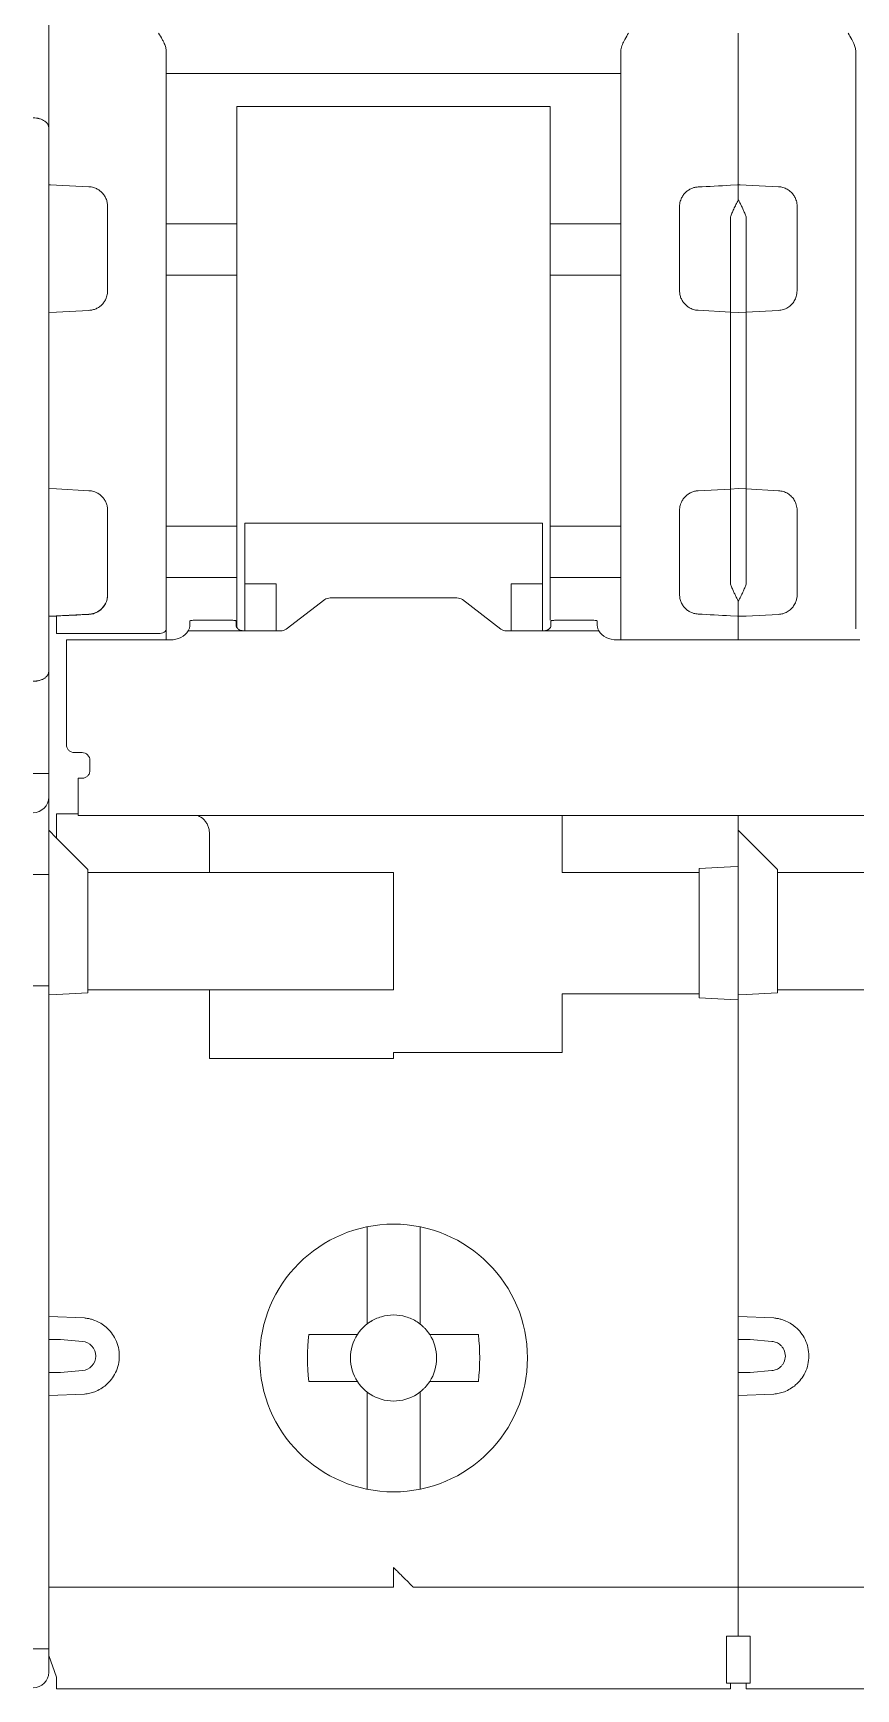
# Model space of a CAD drawing. Header units: millimetres. Extents: x 1359 to 3577, y 1336 to 3557.
# Drawn here: x 3014.79 to 3035.79, y 2687.53 to 2729.81 of the extents above; entities that cross this region are included whole.
import ezdxf

# ---------------------------------------------------------------- set-up
doc = ezdxf.new("R2010")
doc.units = ezdxf.units.MM
doc.layers.add('000-PI-Oprema', color=30, linetype='Continuous', lineweight=5)

msp = doc.modelspace()

# ---------------------------------------------------------------- linework, layer by layer
at = {"layer": '000-PI-Oprema', "color": 0, "linetype": 'ByBlock', "lineweight": 0}
for p, q in [((3015.191, 2754.007), (3015.191, 2727.396)), ((3015.191, 2754.007), (3015.191, 2727.396)), ((3015.191, 2727.396), (3015.191, 2713.518)), ((3015.191, 2713.518), (3015.191, 2710.907)), ((3015.191, 2710.907), (3014.791, 2710.907)), ((3015.191, 2710.907), (3015.191, 2710.307)), ((3015.191, 2710.307), (3015.191, 2708.332)), ((3015.191, 2708.332), (3014.791, 2708.332)), ((3015.191, 2708.332), (3015.191, 2705.482)), ((3014.791, 2705.482), (3015.191, 2705.482)), ((3015.191, 2705.482), (3015.191, 2688.557)), ((3015.191, 2688.557), (3014.791, 2688.557)), ((3015.191, 2688.557), (3015.191, 2687.957))]:
    msp.add_line(p, q, dxfattribs=at)
at = {"layer": '000-PI-Oprema', "color": 0, "lineweight": 0}
for p, q in [((3032.791, 2729.814), (3032.791, 2728.572)), ((3018.191, 2728.783), (3029.791, 2728.783)), ((3032.791, 2728.572), (3032.791, 2725.939)), ((3019.991, 2727.937), (3027.991, 2727.937)), ((3015.237, 2725.938), (3015.209, 2725.939)), ((3015.391, 2725.933), (3015.237, 2725.938)), ((3016.217, 2725.892), (3015.391, 2725.935)), ((3015.391, 2725.933), (3015.391, 2725.935)), ((3016.217, 2725.886), (3016.217, 2725.892)), ((3032.591, 2725.928), (3032.772, 2725.937)), ((3032.837, 2725.938), (3032.809, 2725.939)), ((3032.991, 2725.933), (3032.837, 2725.938)), ((3033.817, 2725.892), (3032.991, 2725.935)), ((3033.817, 2725.892), (3033.817, 2725.886)), ((3015.191, 2722.679), (3015.191, 2725.556)), ((3018.191, 2724.948), (3019.991, 2724.948)), ((3029.791, 2724.948), (3027.991, 2724.948)), ((3032.591, 2725.119), (3032.591, 2722.692)), ((3032.991, 2722.69), (3032.991, 2725.121)), ((3018.191, 2723.637), (3019.991, 2723.637)), ((3027.991, 2723.637), (3029.791, 2723.637)), ((3015.191, 2722.679), (3015.391, 2722.69)), ((3015.391, 2722.69), (3016.217, 2722.733)), ((3032.591, 2722.692), (3031.765, 2722.735)), ((3032.591, 2722.692), (3032.791, 2722.681)), ((3032.991, 2722.69), (3032.791, 2722.679)), ((3033.817, 2722.733), (3032.991, 2722.69)), ((3015.391, 2718.173), (3015.191, 2718.183)), ((3015.191, 2717.131), (3015.191, 2718.183)), ((3016.217, 2718.129), (3015.391, 2718.173)), ((3031.765, 2718.128), (3032.591, 2718.171)), ((3032.791, 2718.181), (3032.591, 2718.171)), ((3032.591, 2718.171), (3032.591, 2715.743)), ((3032.791, 2718.183), (3032.991, 2718.173)), ((3032.991, 2718.173), (3033.817, 2718.129)), ((3032.991, 2715.741), (3032.991, 2718.173)), ((3018.191, 2717.225), (3019.991, 2717.225)), ((3020.191, 2717.302), (3020.191, 2715.751)), ((3027.791, 2717.302), (3020.191, 2717.302)), ((3027.791, 2715.751), (3027.791, 2717.302)), ((3029.791, 2717.225), (3027.991, 2717.225)), ((3019.991, 2715.915), (3018.191, 2715.915)), ((3019.991, 2714.631), (3019.991, 2715.915)), ((3027.991, 2714.824), (3027.991, 2715.915)), ((3027.991, 2715.915), (3029.791, 2715.915)), ((3020.991, 2715.751), (3020.191, 2715.751)), ((3020.191, 2714.549), (3020.191, 2715.751)), ((3020.991, 2714.549), (3020.991, 2715.751)), ((3027.791, 2715.751), (3026.991, 2715.751)), ((3026.991, 2714.549), (3026.991, 2715.751)), ((3027.791, 2715.751), (3027.791, 2714.549)), ((3021.25, 2714.594), (3022.233, 2715.347)), ((3022.374, 2715.392), (3025.608, 2715.392)), ((3025.75, 2715.347), (3026.733, 2714.594)), ((3015.209, 2714.923), (3016.217, 2714.976)), ((3015.391, 2714.927), (3015.391, 2714.929)), ((3016.217, 2714.97), (3016.217, 2714.976)), ((3018.191, 2714.602), (3018.191, 2714.32)), ((3018.791, 2714.726), (3018.791, 2714.804)), ((3019.774, 2714.822), (3018.991, 2714.822)), ((3019.974, 2714.804), (3019.974, 2714.726)), ((3028.008, 2714.804), (3028.008, 2714.726)), ((3028.992, 2714.822), (3028.208, 2714.822)), ((3029.192, 2714.804), (3029.192, 2714.726)), ((3029.791, 2714.331), (3029.791, 2714.754)), ((3032.772, 2714.925), (3032.591, 2714.935)), ((3032.791, 2714.924), (3032.791, 2714.32)), ((3032.837, 2714.924), (3032.991, 2714.929)), ((3032.991, 2714.927), (3033.817, 2714.97)), ((3032.991, 2714.929), (3032.991, 2714.927)), ((3017.991, 2714.479), (3015.391, 2714.479)), ((3015.641, 2713.707), (3015.641, 2714.32)), ((3015.641, 2714.32), (3018.291, 2714.32)), ((3020.174, 2714.549), (3018.749, 2714.549)), ((3020.174, 2714.549), (3021.108, 2714.549)), ((3026.874, 2714.549), (3027.808, 2714.549)), ((3029.233, 2714.549), (3027.808, 2714.549)), ((3029.692, 2714.32), (3035.891, 2714.32)), ((3015.641, 2713.05), (3015.641, 2711.641)), ((3016.041, 2711.442), (3015.841, 2711.442)), ((3016.241, 2710.993), (3016.241, 2711.242)), ((3015.191, 2710.731), (3015.191, 2711.048)), ((3015.941, 2710.788), (3016.041, 2710.788)), ((3015.941, 2710.744), (3015.941, 2710.788)), ((3015.191, 2709.457), (3015.191, 2710.731)), ((3015.941, 2710.744), (3015.941, 2710.655)), ((3015.941, 2709.881), (3015.391, 2709.881)), ((3015.941, 2709.833), (3020.041, 2709.833)), ((3020.041, 2709.834), (3045.541, 2709.834)), ((3028.291, 2708.381), (3028.291, 2709.834)), ((3032.791, 2709.834), (3032.791, 2709.457)), ((3015.191, 2705.281), (3015.191, 2709.457)), ((3015.191, 2709.457), (3015.391, 2709.257)), ((3015.391, 2709.257), (3015.391, 2709.381)), ((3015.391, 2709.257), (3016.191, 2708.457)), ((3019.291, 2708.381), (3019.291, 2709.381)), ((3032.791, 2709.457), (3032.991, 2709.257)), ((3032.791, 2708.534), (3032.791, 2709.457)), ((3032.991, 2709.257), (3033.791, 2708.457)), ((3016.191, 2708.457), (3016.191, 2708.381)), ((3019.291, 2708.381), (3016.191, 2708.381)), ((3016.191, 2708.381), (3016.191, 2705.381)), ((3019.291, 2708.381), (3019.691, 2708.381)), ((3019.691, 2708.381), (3023.991, 2708.381)), ((3023.991, 2708.381), (3023.991, 2705.381)), ((3028.691, 2708.381), (3028.291, 2708.381)), ((3028.691, 2708.381), (3031.791, 2708.381)), ((3031.791, 2708.481), (3032.591, 2708.523)), ((3031.791, 2708.481), (3031.791, 2708.381)), ((3031.791, 2708.381), (3031.791, 2705.281)), ((3032.791, 2708.534), (3032.591, 2708.523)), ((3032.791, 2708.534), (3032.791, 2705.281)), ((3033.791, 2708.457), (3033.791, 2708.381)), ((3033.791, 2708.381), (3036.891, 2708.381)), ((3033.791, 2708.381), (3033.791, 2705.381)), ((3015.191, 2706.281), (3015.186, 2706.286)), ((3016.191, 2705.305), (3015.391, 2705.263)), ((3016.191, 2705.381), (3016.191, 2705.305)), ((3019.291, 2705.381), (3016.191, 2705.381)), ((3019.291, 2703.631), (3019.291, 2705.381)), ((3019.291, 2705.381), (3019.691, 2705.381)), ((3023.991, 2705.381), (3019.691, 2705.381)), ((3028.691, 2705.281), (3028.291, 2705.281)), ((3028.291, 2705.281), (3028.291, 2703.781)), ((3031.791, 2705.281), (3028.691, 2705.281)), ((3031.791, 2705.181), (3031.791, 2705.281)), ((3032.791, 2705.253), (3032.791, 2705.281)), ((3033.791, 2705.305), (3032.991, 2705.263)), ((3033.791, 2705.381), (3033.791, 2705.305)), ((3036.891, 2705.381), (3033.791, 2705.381)), ((3015.191, 2705.253), (3015.391, 2705.263)), ((3015.191, 2705.253), (3015.191, 2697.358)), ((3032.591, 2705.139), (3031.791, 2705.181)), ((3032.591, 2705.139), (3032.791, 2705.129)), ((3032.791, 2705.253), (3032.991, 2705.263)), ((3032.791, 2705.253), (3032.791, 2705.129)), ((3032.791, 2697.358), (3032.791, 2705.129)), ((3023.991, 2703.631), (3019.291, 2703.631)), ((3023.991, 2703.781), (3023.991, 2703.631)), ((3028.291, 2703.781), (3023.991, 2703.781)), ((3015.186, 2701.276), (3015.191, 2701.281)), ((3023.316, 2699.32), (3023.316, 2699.257)), ((3023.316, 2699.257), (3023.316, 2697.138)), ((3024.666, 2699.257), (3024.666, 2699.32)), ((3024.666, 2697.138), (3024.666, 2699.257)), ((3015.191, 2697.184), (3015.191, 2697.357)), ((3032.791, 2697.358), (3032.791, 2694.705)), ((3016.101, 2697.003), (3015.191, 2697.041)), ((3023.316, 2697.138), (3023.316, 2696.85)), ((3024.666, 2697.138), (3024.666, 2696.85)), ((3033.701, 2697.003), (3032.791, 2697.041)), ((3015.191, 2695.609), (3015.191, 2696.454)), ((3015.491, 2696.454), (3016.049, 2696.405)), ((3021.827, 2696.581), (3022.685, 2696.581)), ((3026.155, 2696.581), (3025.297, 2696.581)), ((3033.091, 2696.454), (3033.649, 2696.405)), ((3016.049, 2695.658), (3015.491, 2695.609)), ((3033.091, 2695.609), (3033.649, 2695.658)), ((3022.685, 2695.381), (3021.827, 2695.381)), ((3026.155, 2695.381), (3025.297, 2695.381)), ((3015.191, 2695.022), (3016.101, 2695.06)), ((3015.191, 2694.705), (3015.191, 2694.759)), ((3015.191, 2694.705), (3015.191, 2690.981)), ((3023.316, 2695.113), (3023.316, 2694.825)), ((3023.316, 2694.825), (3023.316, 2692.705)), ((3024.666, 2695.113), (3024.666, 2694.825)), ((3024.666, 2692.705), (3024.666, 2694.825)), ((3032.791, 2695.022), (3033.701, 2695.06)), ((3032.791, 2690.981), (3032.791, 2694.705)), ((3023.316, 2692.705), (3023.316, 2692.631)), ((3024.666, 2692.631), (3024.666, 2692.705)), ((3015.191, 2690.981), (3015.191, 2688.381)), ((3032.791, 2690.981), (3032.791, 2688.881)), ((3015.191, 2690.131), (3023.991, 2690.131)), ((3032.791, 2690.131), (3024.491, 2690.131)), ((3041.591, 2690.131), (3032.791, 2690.131)), ((3033.091, 2688.881), (3032.491, 2688.881)), ((3015.191, 2688.381), (3015.391, 2687.832)), ((3020.191, 2687.531), (3015.391, 2687.531)), ((3027.811, 2687.531), (3020.191, 2687.531)), ((3032.591, 2687.531), (3027.811, 2687.531)), ((3032.591, 2687.681), (3032.491, 2687.681)), ((3032.991, 2687.681), (3032.591, 2687.681)), ((3033.091, 2687.681), (3032.991, 2687.681)), ((3037.791, 2687.531), (3032.991, 2687.531))]:
    msp.add_line(p, q, dxfattribs=at)
at = {"layer": '000-PI-Oprema', "color": 0, "lineweight": 0, "flags": 128}
msp.add_lwpolyline([(3018.191, 2714.602), (3018.187, 2714.578), (3018.176, 2714.555), (3018.158, 2714.534), (3018.133, 2714.515), (3018.102, 2714.5), (3018.068, 2714.489), (3018.03, 2714.482), (3017.991, 2714.479)], dxfattribs=at)
at = {"layer": '000-PI-Oprema', "color": 0, "lineweight": 0}
msp.add_circle((3023.991, 2695.981), 3.418, dxfattribs=at)
at = {"layer": '000-PI-Oprema', "color": 0, "linetype": 'ByBlock', "lineweight": 0}
for centre in [(3014.791, 2710.307), (3014.791, 2687.957)]:
    msp.add_arc(centre, 0.4, 270, 0, dxfattribs=at)
at = {"layer": '000-PI-Oprema', "color": 0, "lineweight": 0}
for start, end in [(123.0557, 133.0681), (46.9319, 56.9443), (136.9319, 146.9443), (135, 136.9319), (133.0681, 135), (33.0557, 43.0681), (213.0557, 223.0681), (223.0681, 225), (225, 226.9319), (226.9319, 236.9443), (303.0557, 313.0681), (315, 316.9319), (316.9319, 326.9443)]:
    msp.add_arc((3023.991, 2695.981), 1.1, start, end, dxfattribs=at)
for points, knots in [([(3015.191, 2728.572), (3015.191, 2728.586), (3015.191, 2728.612), (3015.191, 2728.659), (3015.191, 2728.712), (3015.191, 2728.792), (3015.191, 2728.907), (3015.191, 2729.067), (3015.191, 2729.243), (3015.191, 2729.43), (3015.191, 2729.621), (3015.191, 2729.75), (3015.191, 2729.814)], [0, 0, 0, 0, 0.061391, 0.122427, 0.18342, 0.24468, 0.372209, 0.500076, 0.627605, 0.755472, 0.877481, 1, 1, 1, 1]), ([(3017.991, 2729.814), (3018.025, 2729.761), (3018.072, 2729.687), (3018.123, 2729.588), (3018.157, 2729.51), (3018.184, 2729.423), (3018.189, 2729.356), (3018.191, 2729.324)], [0, 0, 0, 0, 0.350015, 0.493309, 0.624855, 0.821183, 1, 1, 1, 1]), ([(3029.791, 2729.324), (3029.792, 2729.345), (3029.794, 2729.389), (3029.809, 2729.455), (3029.83, 2729.521), (3029.86, 2729.588), (3029.911, 2729.687), (3029.958, 2729.762), (3029.991, 2729.814)], [0, 0, 0, 0, 0.117446, 0.242847, 0.378002, 0.506391, 0.652474, 1, 1, 1, 1]), ([(3035.591, 2729.814), (3035.625, 2729.761), (3035.672, 2729.687), (3035.723, 2729.587), (3035.757, 2729.51), (3035.784, 2729.423), (3035.789, 2729.356), (3035.791, 2729.324)], [0, 0, 0, 0, 0.350596, 0.493868, 0.625405, 0.821427, 1, 1, 1, 1]), ([(3018.191, 2729.17), (3018.191, 2729.13), (3018.191, 2729.049), (3018.191, 2728.918), (3018.191, 2728.778), (3018.191, 2728.631), (3018.191, 2728.475), (3018.191, 2728.31), (3018.191, 2728.138), (3018.191, 2727.897), (3018.191, 2727.578), (3018.191, 2727.167), (3018.191, 2726.73), (3018.191, 2726.417), (3018.191, 2726.26)], [0, 0, 0, 0, 0.062736, 0.125281, 0.187695, 0.250043, 0.312387, 0.374792, 0.437318, 0.500031, 0.625212, 0.749931, 0.874692, 1, 1, 1, 1]), ([(3029.791, 2729.17), (3029.791, 2729.18), (3029.791, 2729.199), (3029.791, 2729.235), (3029.791, 2729.277), (3029.791, 2729.308), (3029.791, 2729.324)], [0, 0, 0, 0, 0.251193, 0.5, 0.748807, 1, 1, 1, 1]), ([(3029.791, 2726.108), (3029.791, 2726.192), (3029.791, 2726.358), (3029.791, 2726.6), (3029.791, 2726.835), (3029.791, 2727.062), (3029.791, 2727.282), (3029.791, 2727.495), (3029.791, 2727.701), (3029.791, 2727.965), (3029.791, 2728.274), (3029.791, 2728.61), (3029.791, 2728.914), (3029.791, 2729.085), (3029.791, 2729.17)], [0, 0, 0, 0, 0.062754, 0.125301, 0.187708, 0.250043, 0.312375, 0.374772, 0.437302, 0.500033, 0.625237, 0.749935, 0.874674, 1, 1, 1, 1]), ([(3035.791, 2729.324), (3035.791, 2729.308), (3035.791, 2729.277), (3035.791, 2729.235), (3035.791, 2729.199), (3035.791, 2729.18), (3035.791, 2729.17)], [0, 0, 0, 0, 0.251193, 0.5, 0.748807, 1, 1, 1, 1]), ([(3035.791, 2729.17), (3035.791, 2729.13), (3035.791, 2729.049), (3035.791, 2728.918), (3035.791, 2728.778), (3035.791, 2728.631), (3035.791, 2728.475), (3035.791, 2728.31), (3035.791, 2728.138), (3035.791, 2727.897), (3035.791, 2727.578), (3035.791, 2727.167), (3035.791, 2726.73), (3035.791, 2726.417), (3035.791, 2726.26)], [0, 0, 0, 0, 0.062736, 0.125281, 0.187695, 0.250043, 0.312387, 0.374792, 0.437318, 0.500031, 0.625212, 0.749931, 0.874692, 1, 1, 1, 1]), ([(3015.191, 2725.939), (3015.191, 2726.01), (3015.191, 2726.153), (3015.191, 2726.359), (3015.191, 2726.56), (3015.191, 2726.755), (3015.191, 2726.943), (3015.191, 2727.126), (3015.191, 2727.302), (3015.191, 2727.529), (3015.191, 2727.795), (3015.191, 2728.085), (3015.191, 2728.348), (3015.191, 2728.497), (3015.191, 2728.572)], [0, 0, 0, 0, 0.062728, 0.125271, 0.18769, 0.250045, 0.312396, 0.374804, 0.437328, 0.500029, 0.625194, 0.749922, 0.874696, 1, 1, 1, 1]), ([(3019.991, 2727.937), (3019.991, 2727.896), (3019.991, 2727.813), (3019.991, 2727.695), (3019.991, 2727.582), (3019.991, 2727.439), (3019.991, 2727.274), (3019.991, 2727.166), (3019.991, 2727.113)], [0, 0, 0, 0, 0.125424, 0.250193, 0.374902, 0.500146, 0.749703, 1, 1, 1, 1]), ([(3027.991, 2727.113), (3027.991, 2727.139), (3027.991, 2727.191), (3027.991, 2727.279), (3027.991, 2727.373), (3027.991, 2727.508), (3027.991, 2727.692), (3027.991, 2727.855), (3027.991, 2727.937)], [0, 0, 0, 0, 0.125424, 0.250193, 0.374902, 0.500146, 0.749703, 1, 1, 1, 1]), ([(3027.991, 2724.948), (3027.991, 2725.019), (3027.991, 2725.161), (3027.991, 2725.367), (3027.991, 2725.568), (3027.991, 2725.764), (3027.991, 2725.954), (3027.991, 2726.2), (3027.991, 2726.492), (3027.991, 2726.819), (3027.991, 2727.015), (3027.991, 2727.113)], [0, 0, 0, 0, 0.083508, 0.166833, 0.25006, 0.333277, 0.416572, 0.500032, 0.666688, 0.83311, 1, 1, 1, 1]), ([(3018.191, 2726.26), (3018.191, 2726.196), (3018.191, 2726.069), (3018.191, 2725.87), (3018.191, 2725.668), (3018.191, 2725.46), (3018.191, 2725.248), (3018.191, 2725.031), (3018.191, 2724.809), (3018.191, 2724.658), (3018.191, 2724.583)], [0, 0, 0, 0, 0.12575, 0.250858, 0.375537, 0.5, 0.624463, 0.749142, 0.87425, 1, 1, 1, 1]), ([(3029.791, 2724.715), (3029.791, 2724.786), (3029.791, 2724.928), (3029.791, 2725.136), (3029.791, 2725.34), (3029.791, 2725.539), (3029.791, 2725.734), (3029.791, 2725.924), (3029.791, 2726.047), (3029.791, 2726.108)], [0, 0, 0, 0, 0.143512, 0.28637, 0.428834, 0.571166, 0.71363, 0.856488, 1, 1, 1, 1]), ([(3035.791, 2726.26), (3035.791, 2726.196), (3035.791, 2726.069), (3035.791, 2725.87), (3035.791, 2725.668), (3035.791, 2725.46), (3035.791, 2725.248), (3035.791, 2725.031), (3035.791, 2724.809), (3035.791, 2724.658), (3035.791, 2724.583)], [0, 0, 0, 0, 0.12575, 0.250858, 0.375537, 0.5, 0.624463, 0.749142, 0.87425, 1, 1, 1, 1]), ([(3016.217, 2725.892), (3016.237, 2725.89), (3016.276, 2725.887), (3016.332, 2725.874), (3016.398, 2725.85), (3016.47, 2725.811), (3016.544, 2725.752), (3016.607, 2725.678), (3016.654, 2725.591), (3016.685, 2725.495), (3016.689, 2725.428), (3016.691, 2725.394)], [0, 0, 0, 0, 0.071618, 0.143308, 0.216363, 0.334035, 0.455285, 0.587191, 0.721903, 0.860899, 1, 1, 1, 1]), ([(3031.291, 2725.385), (3031.292, 2725.408), (3031.294, 2725.453), (3031.308, 2725.519), (3031.334, 2725.593), (3031.377, 2725.671), (3031.439, 2725.745), (3031.513, 2725.804), (3031.594, 2725.847), (3031.678, 2725.876), (3031.736, 2725.882), (3031.765, 2725.885)], [0, 0, 0, 0, 0.093221, 0.185813, 0.279137, 0.41434, 0.546905, 0.668022, 0.785627, 0.893606, 1, 1, 1, 1]), ([(3034.291, 2725.394), (3034.29, 2725.417), (3034.289, 2725.462), (3034.274, 2725.528), (3034.249, 2725.601), (3034.206, 2725.678), (3034.137, 2725.76), (3034.045, 2725.829), (3033.933, 2725.878), (3033.855, 2725.888), (3033.817, 2725.892)], [0, 0, 0, 0, 0.092601, 0.18543, 0.278489, 0.413813, 0.545287, 0.709927, 0.860804, 1, 1, 1, 1]), ([(3032.591, 2725.119), (3032.604, 2725.151), (3032.631, 2725.22), (3032.677, 2725.326), (3032.731, 2725.442), (3032.77, 2725.516), (3032.791, 2725.555)], [0, 0, 0, 0, 0.193415, 0.424448, 0.693252, 1, 1, 1, 1]), ([(3032.991, 2725.121), (3032.979, 2725.153), (3032.954, 2725.216), (3032.915, 2725.307), (3032.875, 2725.394), (3032.833, 2725.478), (3032.805, 2725.53), (3032.791, 2725.556)], [0, 0, 0, 0, 0.194202, 0.390464, 0.589612, 0.792498, 1, 1, 1, 1]), ([(3019.991, 2724.948), (3019.991, 2724.899), (3019.991, 2724.801), (3019.991, 2724.585), (3019.991, 2724.346), (3019.991, 2724.101), (3019.991, 2723.881), (3019.991, 2723.716), (3019.991, 2723.66), (3019.991, 2723.637)], [0, 0, 0, 0, 0.150243, 0.300485, 0.450729, 0.600973, 0.751216, 0.901461, 1, 1, 1, 1]), ([(3027.991, 2724.948), (3027.991, 2724.899), (3027.991, 2724.801), (3027.991, 2724.585), (3027.991, 2724.346), (3027.991, 2724.101), (3027.991, 2723.881), (3027.991, 2723.716), (3027.991, 2723.66), (3027.991, 2723.637)], [0, 0, 0, 0, 0.150243, 0.300485, 0.450729, 0.600973, 0.751216, 0.901461, 1, 1, 1, 1]), ([(3029.791, 2716.148), (3029.791, 2716.262), (3029.791, 2716.49), (3029.791, 2716.835), (3029.791, 2717.183), (3029.791, 2717.533), (3029.791, 2717.887), (3029.791, 2718.484), (3029.791, 2719.331), (3029.791, 2720.431), (3029.791, 2721.531), (3029.791, 2722.498), (3029.791, 2723.33), (3029.791, 2724.03), (3029.791, 2724.486), (3029.791, 2724.715)], [0, 0, 0, 0, 0.041431, 0.082793, 0.124119, 0.165441, 0.206793, 0.248207, 0.374079, 0.500012, 0.625883, 0.751817, 0.834548, 0.917188, 1, 1, 1, 1]), ([(3016.691, 2723.232), (3016.691, 2723.352), (3016.691, 2723.591), (3016.691, 2723.946), (3016.691, 2724.299), (3016.691, 2724.531), (3016.691, 2724.647)], [0, 0, 0, 0, 0.2501, 0.5, 0.7499, 1, 1, 1, 1]), ([(3018.191, 2724.583), (3018.191, 2724.472), (3018.191, 2724.25), (3018.191, 2723.915), (3018.191, 2723.577), (3018.191, 2723.237), (3018.191, 2722.895), (3018.191, 2722.316), (3018.191, 2721.496), (3018.191, 2720.431), (3018.191, 2719.367), (3018.191, 2718.431), (3018.191, 2717.625), (3018.191, 2716.946), (3018.191, 2716.502), (3018.191, 2716.28)], [0, 0, 0, 0, 0.041447, 0.082829, 0.124176, 0.16552, 0.206891, 0.248321, 0.374134, 0.500011, 0.625824, 0.751702, 0.834467, 0.91715, 1, 1, 1, 1]), ([(3035.791, 2724.583), (3035.791, 2724.472), (3035.791, 2724.25), (3035.791, 2723.915), (3035.791, 2723.577), (3035.791, 2723.237), (3035.791, 2722.895), (3035.791, 2722.316), (3035.791, 2721.496), (3035.791, 2720.431), (3035.791, 2719.367), (3035.791, 2718.431), (3035.791, 2717.625), (3035.791, 2716.946), (3035.791, 2716.502), (3035.791, 2716.28)], [0, 0, 0, 0, 0.041447, 0.082829, 0.124176, 0.16552, 0.206891, 0.248321, 0.374134, 0.500011, 0.625824, 0.751702, 0.834467, 0.91715, 1, 1, 1, 1]), ([(3019.991, 2723.637), (3019.991, 2723.554), (3019.991, 2723.387), (3019.991, 2723.132), (3019.991, 2722.875), (3019.991, 2722.615), (3019.991, 2722.352), (3019.991, 2721.905), (3019.991, 2721.265), (3019.991, 2720.431), (3019.991, 2719.598), (3019.991, 2718.869), (3019.991, 2718.247), (3019.991, 2717.728), (3019.991, 2717.393), (3019.991, 2717.225)], [0, 0, 0, 0, 0.041319, 0.082538, 0.123706, 0.164869, 0.206076, 0.247373, 0.373654, 0.500018, 0.626299, 0.752662, 0.835118, 0.917437, 1, 1, 1, 1]), ([(3027.991, 2723.637), (3027.991, 2722.63), (3027.991, 2721.531), (3027.991, 2719.332), (3027.991, 2718.233), (3027.991, 2717.225)], [0, 0, 0, 0, 0.5, 0.5, 1, 1, 1, 1]), ([(3016.691, 2723.232), (3016.691, 2723.211), (3016.689, 2723.169), (3016.676, 2723.106), (3016.653, 2723.035), (3016.614, 2722.96), (3016.555, 2722.885), (3016.483, 2722.822), (3016.401, 2722.775), (3016.311, 2722.743), (3016.249, 2722.736), (3016.217, 2722.733)], [0, 0, 0, 0, 0.085507, 0.170147, 0.255273, 0.381189, 0.506725, 0.630753, 0.754527, 0.877113, 1, 1, 1, 1]), ([(3031.765, 2722.735), (3031.744, 2722.737), (3031.702, 2722.74), (3031.641, 2722.756), (3031.573, 2722.782), (3031.5, 2722.824), (3031.428, 2722.887), (3031.369, 2722.961), (3031.325, 2723.046), (3031.296, 2723.138), (3031.293, 2723.202), (3031.291, 2723.234)], [0, 0, 0, 0, 0.082209, 0.16366, 0.245689, 0.369303, 0.493372, 0.618767, 0.744744, 0.872104, 1, 1, 1, 1]), ([(3033.817, 2722.733), (3033.838, 2722.735), (3033.879, 2722.739), (3033.94, 2722.754), (3033.998, 2722.776), (3034.054, 2722.806), (3034.106, 2722.842), (3034.165, 2722.897), (3034.227, 2722.978), (3034.28, 2723.095), (3034.287, 2723.185), (3034.291, 2723.232)], [0, 0, 0, 0, 0.080411, 0.161533, 0.243405, 0.326066, 0.409552, 0.493901, 0.642123, 0.810797, 1, 1, 1, 1]), ([(3015.191, 2718.183), (3015.191, 2718.289), (3015.191, 2718.502), (3015.191, 2718.821), (3015.191, 2719.142), (3015.191, 2719.463), (3015.191, 2719.785), (3015.191, 2720.108), (3015.191, 2720.512), (3015.191, 2720.997), (3015.191, 2721.56), (3015.191, 2722.122), (3015.191, 2722.493), (3015.191, 2722.679)], [0, 0, 0, 0, 0.071572, 0.143012, 0.214372, 0.285701, 0.357051, 0.428472, 0.500015, 0.625079, 0.749917, 0.8748, 1, 1, 1, 1]), ([(3032.591, 2722.692), (3032.591, 2722.585), (3032.591, 2722.371), (3032.591, 2722.049), (3032.591, 2721.727), (3032.591, 2721.404), (3032.591, 2721.08), (3032.591, 2720.756), (3032.591, 2720.35), (3032.591, 2719.863), (3032.591, 2719.297), (3032.591, 2718.732), (3032.591, 2718.358), (3032.591, 2718.171)], [0, 0, 0, 0, 0.071556, 0.142997, 0.214365, 0.285706, 0.357065, 0.428486, 0.500013, 0.625062, 0.749916, 0.874816, 1, 1, 1, 1]), ([(3016.217, 2718.129), (3016.238, 2718.128), (3016.28, 2718.124), (3016.341, 2718.108), (3016.41, 2718.082), (3016.483, 2718.04), (3016.555, 2717.978), (3016.614, 2717.903), (3016.658, 2717.818), (3016.686, 2717.726), (3016.69, 2717.662), (3016.691, 2717.63)], [0, 0, 0, 0, 0.082205, 0.163652, 0.245679, 0.369354, 0.493482, 0.618917, 0.744935, 0.872201, 1, 1, 1, 1]), ([(3031.291, 2717.628), (3031.292, 2717.65), (3031.294, 2717.692), (3031.306, 2717.755), (3031.33, 2717.826), (3031.369, 2717.901), (3031.428, 2717.976), (3031.5, 2718.038), (3031.582, 2718.085), (3031.671, 2718.118), (3031.734, 2718.124), (3031.765, 2718.128)], [0, 0, 0, 0, 0.085573, 0.170275, 0.255463, 0.381339, 0.506835, 0.630803, 0.754517, 0.877108, 1, 1, 1, 1]), ([(3034.291, 2717.63), (3034.29, 2717.654), (3034.288, 2717.702), (3034.273, 2717.77), (3034.251, 2717.831), (3034.222, 2717.886), (3034.189, 2717.934), (3034.137, 2717.995), (3034.057, 2718.06), (3033.941, 2718.114), (3033.859, 2718.124), (3033.817, 2718.129)], [0, 0, 0, 0, 0.097376, 0.189595, 0.276665, 0.358598, 0.435408, 0.507112, 0.674555, 0.83875, 1, 1, 1, 1]), ([(3016.691, 2716.215), (3016.691, 2716.331), (3016.691, 2716.564), (3016.691, 2716.917), (3016.691, 2717.272), (3016.691, 2717.511), (3016.691, 2717.63)], [0, 0, 0, 0, 0.2501, 0.5, 0.7499, 1, 1, 1, 1]), ([(3015.191, 2715.306), (3015.191, 2715.306), (3015.191, 2715.633), (3015.191, 2716.016), (3015.191, 2716.505), (3015.191, 2716.859), (3015.191, 2717.088), (3015.191, 2717.117), (3015.191, 2717.131)], [0, 0, 0, 0, 0.008736, 0.206989, 0.405242, 0.603494, 0.801747, 1, 1, 1, 1]), ([(3019.991, 2717.225), (3019.991, 2717.203), (3019.991, 2717.147), (3019.991, 2716.982), (3019.991, 2716.762), (3019.991, 2716.517), (3019.991, 2716.277), (3019.991, 2716.062), (3019.991, 2715.964), (3019.991, 2715.915)], [0, 0, 0, 0, 0.098539, 0.248784, 0.399027, 0.54927, 0.699515, 0.849757, 1, 1, 1, 1]), ([(3027.991, 2717.225), (3027.991, 2717.203), (3027.991, 2717.147), (3027.991, 2716.982), (3027.991, 2716.762), (3027.991, 2716.517), (3027.991, 2716.277), (3027.991, 2716.062), (3027.991, 2715.964), (3027.991, 2715.915)], [0, 0, 0, 0, 0.098539, 0.248784, 0.399027, 0.54927, 0.699515, 0.849757, 1, 1, 1, 1]), ([(3018.191, 2716.28), (3018.191, 2716.204), (3018.191, 2716.053), (3018.191, 2715.832), (3018.191, 2715.615), (3018.191, 2715.403), (3018.191, 2715.195), (3018.191, 2714.992), (3018.191, 2714.794), (3018.191, 2714.666), (3018.191, 2714.602)], [0, 0, 0, 0, 0.12575, 0.250858, 0.375537, 0.5, 0.624463, 0.749142, 0.87425, 1, 1, 1, 1]), ([(3035.791, 2716.28), (3035.791, 2716.204), (3035.791, 2716.053), (3035.791, 2715.832), (3035.791, 2715.615), (3035.791, 2715.403), (3035.791, 2715.195), (3035.791, 2714.992), (3035.791, 2714.794), (3035.791, 2714.666), (3035.791, 2714.602)], [0, 0, 0, 0, 0.12575, 0.250858, 0.375537, 0.5, 0.624463, 0.749142, 0.87425, 1, 1, 1, 1]), ([(3016.691, 2715.468), (3016.691, 2715.529), (3016.691, 2715.65), (3016.691, 2715.836), (3016.691, 2716.024), (3016.691, 2716.151), (3016.691, 2716.215)], [0, 0, 0, 0, 0.25014, 0.5, 0.74986, 1, 1, 1, 1]), ([(3029.791, 2714.754), (3029.791, 2714.816), (3029.791, 2714.938), (3029.791, 2715.128), (3029.791, 2715.323), (3029.791, 2715.522), (3029.791, 2715.726), (3029.791, 2715.935), (3029.791, 2716.077), (3029.791, 2716.148)], [0, 0, 0, 0, 0.143512, 0.28637, 0.428834, 0.571166, 0.71363, 0.856488, 1, 1, 1, 1]), ([(3016.217, 2714.976), (3016.259, 2714.978), (3016.305, 2714.986), (3016.405, 2715.02), (3016.458, 2715.047), (3016.558, 2715.129), (3016.604, 2715.184), (3016.672, 2715.318), (3016.691, 2715.396), (3016.691, 2715.476)], [0, 0, 0, 0, 0.25, 0.25, 0.5, 0.5, 0.75, 0.75, 1, 1, 1, 1]), ([(3016.217, 2714.97), (3016.236, 2714.972), (3016.274, 2714.975), (3016.33, 2714.988), (3016.386, 2715.008), (3016.44, 2715.035), (3016.493, 2715.069), (3016.55, 2715.118), (3016.613, 2715.192), (3016.66, 2715.285), (3016.687, 2715.382), (3016.69, 2715.439), (3016.691, 2715.468)], [0, 0, 0, 0, 0.068374, 0.139377, 0.213319, 0.290477, 0.371094, 0.455382, 0.587277, 0.761474, 0.880592, 1, 1, 1, 1]), ([(3031.765, 2714.978), (3031.746, 2714.98), (3031.707, 2714.983), (3031.651, 2714.996), (3031.585, 2715.02), (3031.513, 2715.058), (3031.439, 2715.118), (3031.376, 2715.192), (3031.329, 2715.279), (3031.297, 2715.376), (3031.293, 2715.443), (3031.291, 2715.477)], [0, 0, 0, 0, 0.070996, 0.142095, 0.214573, 0.332083, 0.453298, 0.585758, 0.72107, 0.860537, 1, 1, 1, 1]), ([(3032.591, 2715.743), (3032.604, 2715.712), (3032.629, 2715.648), (3032.668, 2715.557), (3032.708, 2715.47), (3032.749, 2715.386), (3032.777, 2715.334), (3032.791, 2715.308)], [0, 0, 0, 0, 0.1942, 0.390457, 0.5896, 0.792488, 1, 1, 1, 1]), ([(3032.991, 2715.741), (3032.979, 2715.71), (3032.951, 2715.641), (3032.905, 2715.535), (3032.851, 2715.419), (3032.812, 2715.345), (3032.791, 2715.306)], [0, 0, 0, 0, 0.193384, 0.424408, 0.693222, 1, 1, 1, 1]), ([(3033.817, 2714.97), (3033.836, 2714.972), (3033.874, 2714.975), (3033.93, 2714.988), (3033.986, 2715.008), (3034.04, 2715.035), (3034.093, 2715.069), (3034.15, 2715.118), (3034.213, 2715.192), (3034.26, 2715.285), (3034.287, 2715.382), (3034.29, 2715.439), (3034.291, 2715.468)], [0, 0, 0, 0, 0.068374, 0.139376, 0.213318, 0.290476, 0.371092, 0.45538, 0.587276, 0.76147, 0.88059, 1, 1, 1, 1]), ([(3015.191, 2712.29), (3015.191, 2712.327), (3015.191, 2712.4), (3015.191, 2712.52), (3015.191, 2712.647), (3015.191, 2712.781), (3015.191, 2712.922), (3015.191, 2713.071), (3015.191, 2713.227), (3015.191, 2713.445), (3015.191, 2713.733), (3015.191, 2714.105), (3015.191, 2714.5), (3015.191, 2714.782), (3015.191, 2714.924)], [0, 0, 0, 0, 0.062728, 0.125271, 0.18769, 0.250045, 0.312396, 0.374804, 0.437328, 0.500029, 0.625194, 0.749922, 0.874696, 1, 1, 1, 1]), ([(3015.391, 2714.929), (3015.365, 2714.928), (3015.312, 2714.927), (3015.262, 2714.925), (3015.237, 2714.924)], [0, 0, 0, 0, 0.508632, 1, 1, 1, 1]), ([(3018.791, 2714.676), (3018.791, 2714.667), (3018.79, 2714.65), (3018.781, 2714.619), (3018.769, 2714.586), (3018.756, 2714.561), (3018.749, 2714.549)], [0, 0, 0, 0, 0.256458, 0.506841, 0.753776, 1, 1, 1, 1]), ([(3018.791, 2714.804), (3018.791, 2714.809), (3018.813, 2714.814), (3018.887, 2714.82), (3018.939, 2714.822), (3018.991, 2714.822)], [0, 0, 0, 0, 0.5, 0.5, 1, 1, 1, 1]), ([(3018.791, 2714.676), (3018.791, 2714.684), (3018.791, 2714.701), (3018.791, 2714.718), (3018.791, 2714.723), (3018.791, 2714.726)], [0, 0, 0, 0, 0.334189, 0.665811, 1, 1, 1, 1]), ([(3019.974, 2714.804), (3019.974, 2714.806), (3019.972, 2714.808), (3019.96, 2714.811), (3019.942, 2714.814), (3019.909, 2714.818), (3019.853, 2714.821), (3019.801, 2714.822), (3019.774, 2714.822)], [0, 0, 0, 0, 0.128148, 0.251094, 0.373747, 0.501054, 0.748354, 1, 1, 1, 1]), ([(3019.974, 2714.676), (3019.975, 2714.67), (3019.976, 2714.658), (3019.987, 2714.636), (3020.004, 2714.614), (3020.034, 2714.59), (3020.088, 2714.559), (3020.141, 2714.553), (3020.174, 2714.549)], [0, 0, 0, 0, 0.121269, 0.244591, 0.370821, 0.500756, 0.692101, 1, 1, 1, 1]), ([(3027.808, 2714.549), (3027.823, 2714.55), (3027.85, 2714.551), (3027.887, 2714.56), (3027.915, 2714.572), (3027.936, 2714.583), (3027.967, 2714.603), (3028.001, 2714.637), (3028.006, 2714.663), (3028.008, 2714.676)], [0, 0, 0, 0, 0.138294, 0.257669, 0.358107, 0.439606, 0.502183, 0.756685, 1, 1, 1, 1]), ([(3028.208, 2714.822), (3028.195, 2714.822), (3028.169, 2714.822), (3028.131, 2714.821), (3028.096, 2714.819), (3028.057, 2714.816), (3028.016, 2714.811), (3028.011, 2714.807), (3028.008, 2714.804)], [0, 0, 0, 0, 0.128148, 0.251094, 0.373747, 0.501054, 0.748354, 1, 1, 1, 1]), ([(3029.192, 2714.804), (3029.191, 2714.806), (3029.189, 2714.808), (3029.178, 2714.811), (3029.159, 2714.814), (3029.126, 2714.818), (3029.071, 2714.821), (3029.018, 2714.822), (3028.992, 2714.822)], [0, 0, 0, 0, 0.128148, 0.251094, 0.373747, 0.501054, 0.748354, 1, 1, 1, 1]), ([(3029.192, 2714.726), (3029.192, 2714.723), (3029.192, 2714.718), (3029.192, 2714.701), (3029.192, 2714.684), (3029.192, 2714.676)], [0, 0, 0, 0, 0.334189, 0.665811, 1, 1, 1, 1]), ([(3029.233, 2714.549), (3029.227, 2714.561), (3029.214, 2714.586), (3029.201, 2714.619), (3029.193, 2714.65), (3029.192, 2714.667), (3029.192, 2714.676)], [0, 0, 0, 0, 0.246224, 0.493159, 0.743542, 1, 1, 1, 1]), ([(3018.291, 2714.32), (3018.388, 2714.32), (3018.484, 2714.342), (3018.646, 2714.423), (3018.711, 2714.481), (3018.749, 2714.549)], [0, 0, 0, 0, 0.5, 0.5, 1, 1, 1, 1]), ([(3029.233, 2714.549), (3029.272, 2714.481), (3029.337, 2714.423), (3029.499, 2714.342), (3029.595, 2714.32), (3029.692, 2714.32)], [0, 0, 0, 0, 0.5, 0.5, 1, 1, 1, 1]), ([(3015.191, 2711.048), (3015.191, 2711.081), (3015.191, 2711.145), (3015.191, 2711.241), (3015.191, 2711.336), (3015.191, 2711.463), (3015.191, 2711.619), (3015.191, 2711.795), (3015.191, 2711.955), (3015.191, 2712.092), (3015.191, 2712.207), (3015.191, 2712.262), (3015.191, 2712.29)], [0, 0, 0, 0, 0.061391, 0.122427, 0.18342, 0.24468, 0.372209, 0.500076, 0.627605, 0.755472, 0.877481, 1, 1, 1, 1]), ([(3015.641, 2711.641), (3015.642, 2711.628), (3015.644, 2711.601), (3015.655, 2711.564), (3015.674, 2711.529), (3015.707, 2711.49), (3015.762, 2711.45), (3015.815, 2711.444), (3015.841, 2711.442)], [0, 0, 0, 0, 0.128148, 0.251094, 0.373747, 0.501054, 0.748354, 1, 1, 1, 1]), ([(3016.241, 2711.242), (3016.241, 2711.295), (3016.22, 2711.346), (3016.146, 2711.42), (3016.094, 2711.442), (3016.041, 2711.442)], [0, 0, 0, 0, 0.5, 0.5, 1, 1, 1, 1]), ([(3016.041, 2710.788), (3016.055, 2710.789), (3016.081, 2710.79), (3016.119, 2710.802), (3016.153, 2710.82), (3016.193, 2710.853), (3016.233, 2710.908), (3016.239, 2710.961), (3016.241, 2710.993)], [0, 0, 0, 0, 0.128148, 0.251094, 0.373747, 0.501054, 0.748354, 1, 1, 1, 1]), ([(3015.941, 2709.833), (3015.941, 2709.848), (3015.941, 2709.856), (3015.941, 2710.029), (3015.941, 2710.306), (3015.941, 2710.538), (3015.941, 2710.655)], [0, 0, 0, 0, 0.206145, 0.470763, 0.735381, 1, 1, 1, 1]), ([(3015.391, 2709.881), (3015.391, 2709.881), (3015.391, 2709.827), (3015.391, 2709.642), (3015.391, 2709.512), (3015.391, 2709.381)], [0, 0, 0, 0, 0.5, 0.5, 1, 1, 1, 1]), ([(3018.998, 2709.833), (3019.049, 2709.806), (3019.126, 2709.764), (3019.208, 2709.664), (3019.255, 2709.577), (3019.286, 2709.481), (3019.289, 2709.414), (3019.291, 2709.381)], [0, 0, 0, 0, 0.351287, 0.528122, 0.693874, 0.849103, 1, 1, 1, 1]), ([(3015.191, 2696.454), (3015.191, 2696.571), (3015.191, 2696.805), (3015.191, 2697.083), (3015.191, 2697.181), (3015.191, 2697.219)], [0, 0, 0, 0, 0.378161, 0.755931, 1, 1, 1, 1]), ([(3016.101, 2697.003), (3016.131, 2696.999), (3016.192, 2696.992), (3016.28, 2696.971), (3016.391, 2696.935), (3016.519, 2696.872), (3016.664, 2696.767), (3016.795, 2696.63), (3016.903, 2696.453), (3016.975, 2696.251), (3016.999, 2696.031), (3016.975, 2695.812), (3016.904, 2695.61), (3016.795, 2695.433), (3016.665, 2695.295), (3016.519, 2695.19), (3016.377, 2695.122), (3016.237, 2695.077), (3016.146, 2695.066), (3016.101, 2695.06)], [0, 0, 0, 0, 0.031513, 0.062834, 0.094232, 0.152293, 0.210532, 0.279327, 0.348301, 0.424071, 0.50002, 0.57579, 0.651739, 0.720534, 0.789508, 0.847569, 0.905809, 0.95275, 1, 1, 1, 1]), ([(3024.591, 2696.903), (3024.502, 2696.961), (3024.404, 2697.006), (3024.201, 2697.066), (3024.098, 2697.081), (3023.885, 2697.081), (3023.781, 2697.066), (3023.629, 2697.021), (3023.579, 2697.002), (3023.507, 2696.969), (3023.483, 2696.957), (3023.448, 2696.938), (3023.436, 2696.931), (3023.419, 2696.921), (3023.411, 2696.916), (3023.402, 2696.91), (3023.397, 2696.907), (3023.393, 2696.906), (3023.391, 2696.903)], [0, 0, 0, 0, 0.25, 0.25, 0.5, 0.5, 0.75, 0.75, 0.875, 0.875, 0.9375, 0.9375, 0.96875, 0.96875, 0.984375, 0.992188, 0.992188, 1, 1, 1, 1]), ([(3033.701, 2697.003), (3033.731, 2696.999), (3033.792, 2696.992), (3033.88, 2696.971), (3033.991, 2696.935), (3034.119, 2696.872), (3034.264, 2696.767), (3034.395, 2696.63), (3034.503, 2696.453), (3034.575, 2696.251), (3034.599, 2696.031), (3034.575, 2695.812), (3034.504, 2695.61), (3034.395, 2695.433), (3034.265, 2695.295), (3034.119, 2695.19), (3033.977, 2695.122), (3033.837, 2695.077), (3033.746, 2695.066), (3033.701, 2695.06)], [0, 0, 0, 0, 0.031513, 0.062834, 0.094232, 0.152293, 0.210532, 0.279327, 0.348301, 0.424071, 0.50002, 0.57579, 0.651739, 0.720534, 0.789508, 0.847569, 0.905809, 0.95275, 1, 1, 1, 1]), ([(3015.191, 2696.454), (3015.191, 2696.454), (3015.221, 2696.454), (3015.338, 2696.454), (3015.421, 2696.454), (3015.491, 2696.454)], [0, 0, 0, 0, 0.5, 0.5, 1, 1, 1, 1]), ([(3016.049, 2696.405), (3016.141, 2696.397), (3016.23, 2696.353), (3016.355, 2696.216), (3016.391, 2696.124), (3016.391, 2695.939), (3016.355, 2695.846), (3016.23, 2695.71), (3016.141, 2695.666), (3016.049, 2695.658)], [0, 0, 0, 0, 0.25, 0.25, 0.5, 0.5, 0.75, 0.75, 1, 1, 1, 1]), ([(3022.685, 2696.581), (3022.752, 2696.581), (3022.877, 2696.581), (3023.009, 2696.581), (3023.069, 2696.581)], [0, 0, 0, 0, 0.540007, 1, 1, 1, 1]), ([(3024.913, 2695.381), (3025.029, 2695.56), (3025.091, 2695.768), (3025.091, 2696.194), (3025.029, 2696.403), (3024.913, 2696.581)], [0, 0, 0, 0, 0.5, 0.5, 1, 1, 1, 1]), ([(3032.791, 2696.454), (3032.791, 2696.454), (3032.821, 2696.454), (3032.938, 2696.454), (3033.021, 2696.454), (3033.091, 2696.454)], [0, 0, 0, 0, 0.5, 0.5, 1, 1, 1, 1]), ([(3033.649, 2695.658), (3033.669, 2695.66), (3033.707, 2695.665), (3033.763, 2695.684), (3033.815, 2695.711), (3033.867, 2695.75), (3033.916, 2695.801), (3033.972, 2695.893), (3034.004, 2696.031), (3033.972, 2696.17), (3033.916, 2696.261), (3033.854, 2696.326), (3033.765, 2696.385), (3033.688, 2696.398), (3033.649, 2696.405)], [0, 0, 0, 0, 0.053559, 0.105722, 0.157796, 0.211095, 0.279916, 0.349203, 0.500308, 0.651412, 0.720233, 0.789521, 0.894347, 1, 1, 1, 1]), ([(3015.191, 2694.759), (3015.191, 2694.763), (3015.191, 2694.787), (3015.191, 2694.961), (3015.191, 2695.253), (3015.191, 2695.49), (3015.191, 2695.609)], [0, 0, 0, 0, 0.06983, 0.379482, 0.689581, 1, 1, 1, 1]), ([(3015.191, 2695.609), (3015.191, 2695.609), (3015.224, 2695.609), (3015.335, 2695.609), (3015.413, 2695.609), (3015.491, 2695.609)], [0, 0, 0, 0, 0.5, 0.5, 1, 1, 1, 1]), ([(3032.791, 2695.609), (3032.791, 2695.609), (3032.824, 2695.609), (3032.935, 2695.609), (3033.013, 2695.609), (3033.091, 2695.609)], [0, 0, 0, 0, 0.5, 0.5, 1, 1, 1, 1]), ([(3022.685, 2695.381), (3022.753, 2695.381), (3022.877, 2695.381), (3023.009, 2695.381), (3023.069, 2695.381)], [0, 0, 0, 0, 0.54278, 1, 1, 1, 1]), ([(3023.391, 2695.059), (3023.569, 2694.943), (3023.777, 2694.882), (3024.202, 2694.881), (3024.413, 2694.943), (3024.591, 2695.059)], [0, 0, 0, 0, 0.5, 0.5, 1, 1, 1, 1]), ([(3023.991, 2690.631), (3023.991, 2690.61), (3023.991, 2690.568), (3023.991, 2690.506), (3023.991, 2690.435), (3023.991, 2690.355), (3023.991, 2690.276), (3023.991, 2690.21), (3023.991, 2690.165), (3023.991, 2690.137), (3023.991, 2690.133), (3023.991, 2690.131)], [0, 0, 0, 0, 0.080758, 0.160392, 0.240099, 0.368585, 0.500066, 0.628554, 0.760036, 0.877963, 1, 1, 1, 1]), ([(3024.491, 2690.131), (3024.491, 2690.132), (3024.49, 2690.133), (3024.482, 2690.14), (3024.47, 2690.152), (3024.448, 2690.175), (3024.408, 2690.215), (3024.345, 2690.278), (3024.269, 2690.354), (3024.182, 2690.44), (3024.089, 2690.534), (3024.024, 2690.599), (3023.991, 2690.631)], [0, 0, 0, 0, 0.051851, 0.10362, 0.156261, 0.210683, 0.323967, 0.445967, 0.575521, 0.712834, 0.854621, 1, 1, 1, 1]), ([(3032.491, 2687.681), (3032.491, 2687.73), (3032.491, 2687.795), (3032.491, 2688.059), (3032.491, 2688.319), (3032.491, 2688.881)], [0.2858647, 0.2858647, 0.2858647, 0.2858647, 0.5, 0.5, 1, 1, 1, 1]), ([(3033.091, 2687.681), (3033.091, 2687.7), (3033.091, 2687.755), (3033.091, 2687.869), (3033.091, 2688.028), (3033.091, 2688.206), (3033.091, 2688.393), (3033.091, 2688.518), (3033.091, 2688.881)], [0.287427, 0.287427, 0.287427, 0.287427, 0.3699948, 0.5001298, 0.629921, 0.7600558, 0.879771, 1, 1, 1, 1]), ([(3015.391, 2687.531), (3015.391, 2687.532), (3015.391, 2687.534), (3015.391, 2687.546), (3015.391, 2687.569), (3015.391, 2687.61), (3015.391, 2687.675), (3015.391, 2687.75), (3015.391, 2687.805), (3015.391, 2687.832)], [0, 0, 0, 0, 0.0807576, 0.160392, 0.2400995, 0.3685854, 0.5000663, 0.6285535, 0.7387531, 0.7387531, 0.7387531, 0.7387531]), ([(3032.591, 2687.531), (3032.591, 2687.54), (3032.591, 2687.557), (3032.591, 2687.625), (3032.591, 2687.68), (3032.591, 2687.681)], [0, 0, 0, 0, 0.494587, 0.989166, 1, 1, 1, 1]), ([(3032.991, 2687.681), (3032.991, 2687.68), (3032.991, 2687.625), (3032.991, 2687.557), (3032.991, 2687.54), (3032.991, 2687.531)], [0, 0, 0, 0, 0.010834, 0.505413, 1, 1, 1, 1])]:
    msp.add_open_spline(points, degree=3, knots=knots, dxfattribs=at)
for points in [[(3018.191, 2729.17), (3018.191, 2729.206), (3018.191, 2729.259), (3018.191, 2729.324)], [(3019.991, 2724.948), (3019.991, 2725.803), (3019.991, 2726.543), (3019.991, 2727.113)], [(3015.209, 2725.939), (3015.203, 2725.939), (3015.197, 2725.939), (3015.191, 2725.939)], [(3015.191, 2725.939), (3015.191, 2725.923), (3015.191, 2725.787), (3015.191, 2725.556)], [(3031.765, 2725.885), (3032.04, 2725.899), (3032.316, 2725.913), (3032.591, 2725.928)], [(3032.772, 2725.937), (3032.778, 2725.937), (3032.785, 2725.937), (3032.791, 2725.937)], [(3032.791, 2725.939), (3032.797, 2725.939), (3032.803, 2725.939), (3032.809, 2725.939)], [(3032.791, 2725.555), (3032.791, 2725.785), (3032.791, 2725.922), (3032.791, 2725.937)], [(3016.691, 2725.394), (3016.691, 2725.153), (3016.691, 2724.903), (3016.691, 2724.647)], [(3031.291, 2724.782), (3031.291, 2724.988), (3031.291, 2725.189), (3031.291, 2725.385)], [(3034.291, 2725.394), (3034.291, 2725.153), (3034.291, 2724.903), (3034.291, 2724.647)], [(3031.291, 2723.234), (3031.291, 2723.759), (3031.291, 2724.276), (3031.291, 2724.782)], [(3034.291, 2724.647), (3034.291, 2724.184), (3034.291, 2723.711), (3034.291, 2723.232)], [(3032.991, 2722.69), (3032.991, 2721.199), (3032.991, 2719.663), (3032.991, 2718.173)], [(3031.291, 2716.081), (3031.291, 2716.587), (3031.291, 2717.104), (3031.291, 2717.628)], [(3034.291, 2717.63), (3034.291, 2717.151), (3034.291, 2716.679), (3034.291, 2716.215)], [(3031.291, 2715.477), (3031.291, 2715.673), (3031.291, 2715.875), (3031.291, 2716.081)], [(3034.291, 2716.215), (3034.291, 2715.959), (3034.291, 2715.71), (3034.291, 2715.468)], [(3015.191, 2715.306), (3015.191, 2715.076), (3015.191, 2714.939), (3015.191, 2714.924)], [(3022.233, 2715.347), (3022.27, 2715.375), (3022.322, 2715.392), (3022.374, 2715.392)], [(3025.608, 2715.392), (3025.661, 2715.392), (3025.713, 2715.375), (3025.75, 2715.347)], [(3032.791, 2714.926), (3032.791, 2714.941), (3032.791, 2715.077), (3032.791, 2715.308)], [(3015.191, 2714.924), (3015.197, 2714.923), (3015.203, 2714.923), (3015.209, 2714.923)], [(3015.237, 2714.924), (3015.227, 2714.924), (3015.218, 2714.923), (3015.209, 2714.923)], [(3016.217, 2714.97), (3015.942, 2714.956), (3015.667, 2714.942), (3015.391, 2714.927)], [(3015.391, 2714.927), (3015.391, 2714.773), (3015.391, 2714.624), (3015.391, 2714.479)], [(3019.974, 2714.676), (3019.974, 2714.703), (3019.974, 2714.721), (3019.974, 2714.726)], [(3021.108, 2714.549), (3021.161, 2714.549), (3021.213, 2714.566), (3021.25, 2714.594)], [(3026.733, 2714.594), (3026.77, 2714.566), (3026.822, 2714.549), (3026.874, 2714.549)], [(3028.008, 2714.726), (3028.008, 2714.721), (3028.008, 2714.703), (3028.008, 2714.676)], [(3032.591, 2714.935), (3032.316, 2714.949), (3032.04, 2714.963), (3031.765, 2714.978)], [(3032.791, 2714.926), (3032.785, 2714.925), (3032.778, 2714.925), (3032.772, 2714.925)], [(3032.809, 2714.923), (3032.803, 2714.923), (3032.797, 2714.924), (3032.791, 2714.924)], [(3032.837, 2714.924), (3032.827, 2714.924), (3032.818, 2714.923), (3032.809, 2714.923)], [(3015.641, 2713.707), (3015.641, 2713.526), (3015.641, 2713.284), (3015.641, 2713.05)], [(3021.827, 2696.581), (3021.779, 2696.183), (3021.779, 2695.78), (3021.827, 2695.381)], [(3023.069, 2696.581), (3022.953, 2696.403), (3022.891, 2696.194), (3022.891, 2695.981)], [(3024.742, 2696.785), (3024.751, 2696.776), (3024.76, 2696.768), (3024.769, 2696.759)], [(3024.769, 2696.759), (3024.778, 2696.75), (3024.786, 2696.741), (3024.795, 2696.732)], [(3025.297, 2696.581), (3025.174, 2696.581), (3025.047, 2696.581), (3024.913, 2696.581)], [(3026.155, 2695.381), (3026.203, 2695.78), (3026.203, 2696.183), (3026.155, 2696.581)], [(3022.891, 2695.981), (3022.891, 2695.77), (3022.954, 2695.559), (3023.069, 2695.381)], [(3024.769, 2695.203), (3024.76, 2695.195), (3024.751, 2695.186), (3024.742, 2695.178)], [(3024.913, 2695.381), (3025.047, 2695.381), (3025.174, 2695.381), (3025.297, 2695.381)]]:
    msp.add_open_spline(points, degree=3, dxfattribs=at)
at = {"layer": '000-PI-Oprema', "color": 0, "linetype": 'ByBlock', "lineweight": 0}
for points in [[(3014.791, 2727.65), (3014.82, 2727.65), (3014.849, 2727.648), (3014.883, 2727.644), (3014.89, 2727.643), (3014.904, 2727.64), (3014.911, 2727.639), (3014.931, 2727.635), (3014.957, 2727.628), (3014.981, 2727.62), (3015.005, 2727.612), (3015.016, 2727.607), (3015.049, 2727.592), (3015.069, 2727.581), (3015.095, 2727.563), (3015.103, 2727.556), (3015.119, 2727.543), (3015.133, 2727.53), (3015.145, 2727.516), (3015.156, 2727.502), (3015.161, 2727.495), (3015.174, 2727.472), (3015.18, 2727.457), (3015.187, 2727.434), (3015.189, 2727.423), (3015.191, 2727.411), (3015.191, 2727.403), (3015.191, 2727.4), (3015.191, 2727.396)], [(3014.791, 2713.263), (3014.82, 2713.263), (3014.849, 2713.265), (3014.883, 2713.27), (3014.89, 2713.271), (3014.904, 2713.273), (3014.911, 2713.274), (3014.931, 2713.278), (3014.957, 2713.285), (3014.981, 2713.293), (3015.005, 2713.301), (3015.016, 2713.306), (3015.049, 2713.321), (3015.069, 2713.332), (3015.095, 2713.351), (3015.103, 2713.357), (3015.119, 2713.37), (3015.133, 2713.383), (3015.145, 2713.397), (3015.156, 2713.411), (3015.161, 2713.419), (3015.174, 2713.441), (3015.18, 2713.456), (3015.187, 2713.479), (3015.189, 2713.49), (3015.191, 2713.502), (3015.191, 2713.51), (3015.191, 2713.514), (3015.191, 2713.518)]]:
    msp.add_open_spline(points, degree=3, knots=[0, 0, 0, 0, 0.125, 0.125, 0.15625, 0.15625, 0.1875, 0.1875, 0.25, 0.3125, 0.3125, 0.375, 0.375, 0.5, 0.5, 0.5625, 0.5625, 0.625, 0.6875, 0.6875, 0.75, 0.75, 0.875, 0.875, 0.9375, 0.96875, 0.96875, 1, 1, 1, 1], dxfattribs=at)

doc.saveas('drawing.dxf')
